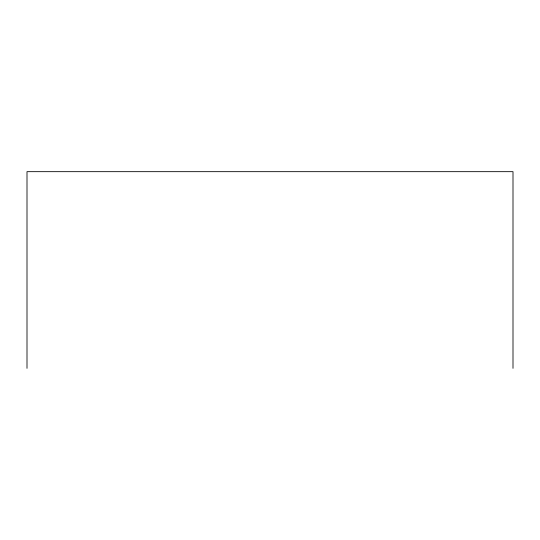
<?xml version="1.0" encoding="UTF-8"?>
<svg xmlns="http://www.w3.org/2000/svg" width="540" height="540" viewBox="0 0 540 540"><rect width="100%" height="100%" fill="white"/><g stroke="black" fill="none" stroke-linecap="round" stroke-linejoin="round"><path stroke-width="0.81" d="M513 368.334L513 171.666L27 171.666L27 368.334"/></g></svg>
